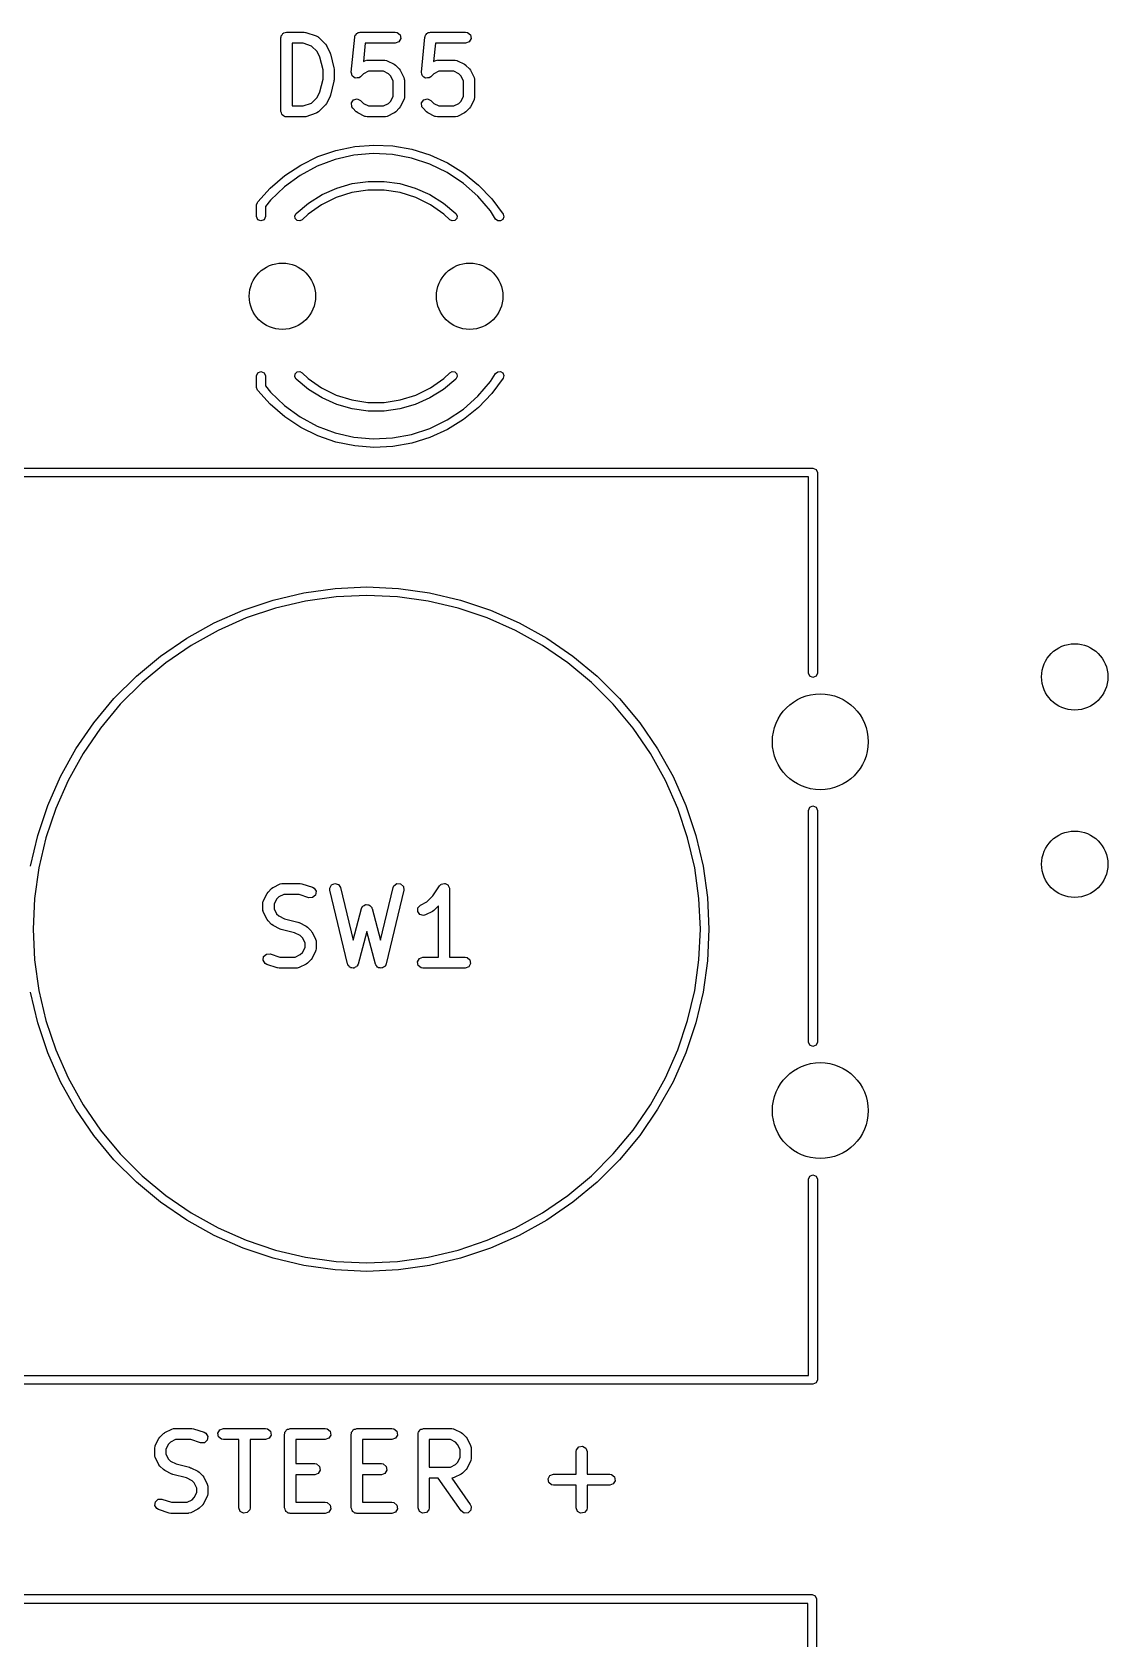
# Model space of a CAD drawing. Extents: x 36 to 247, y -101 to -40.
# Drawn here: x 43.65 to 58.24, y -72.15 to -50.37 of the extents above; entities that cross this region are included whole.
import ezdxf

# ---------------------------------------------------------------- set-up
doc = ezdxf.new("R2010")
doc.units = 0
doc.layers.add('BLACK', color=7, linetype='CONTINUOUS')

msp = doc.modelspace()

# ---------------------------------------------------------------- linework, layer by layer
at = {"layer": 'BLACK', "linetype": 'CONTINUOUS'}
for p, q in [((47.025714, -50.444819), (47.027431, -50.435077)), ((47.025714, -51.444819), (47.025714, -50.444819)), ((47.026853, -50.431795), (47.028519, -50.428909)), ((47.027431, -50.435077), (47.026853, -50.431795)), ((47.028519, -50.428909), (47.030237, -50.419167)), ((47.030237, -50.419167), (47.042762, -50.404239)), ((47.042762, -50.404239), (47.052505, -50.387366)), ((47.052505, -50.387366), (47.058863, -50.385051)), ((47.058863, -50.385051), (47.063214, -50.379867)), ((47.063214, -50.379867), (47.082405, -50.376482)), ((47.082405, -50.376482), (47.100714, -50.369819)), ((47.100714, -50.369819), (47.338809, -50.369819)), ((47.326639, -50.519819), (47.175714, -50.519819)), ((47.175714, -50.519819), (47.175714, -51.369819)), ((47.441152, -50.55799), (47.326639, -50.519819)), ((47.338809, -50.369819), (47.360891, -50.373712)), ((47.360891, -50.373712), (47.362526, -50.373668)), ((47.362526, -50.373668), (47.505383, -50.421287)), ((47.505383, -50.421287), (47.528288, -50.433689)), ((47.528288, -50.433689), (47.530635, -50.43751)), ((47.530635, -50.43751), (47.534699, -50.439405)), ((47.534699, -50.439405), (47.629937, -50.534643)), ((47.978467, -50.913546), (48.026086, -50.437356)), ((48.026086, -50.437356), (48.02716, -50.433537)), ((48.026853, -50.431795), (48.028407, -50.429102)), ((48.02716, -50.433537), (48.026853, -50.431795)), ((48.028407, -50.429102), (48.033139, -50.412282)), ((48.033139, -50.412282), (48.044541, -50.401159)), ((48.044541, -50.401159), (48.052505, -50.387366)), ((48.052505, -50.387366), (48.062356, -50.38378)), ((48.062356, -50.38378), (48.069863, -50.376458)), ((48.069863, -50.376458), (48.085746, -50.375266)), ((48.085746, -50.375266), (48.100714, -50.369819)), ((48.100714, -50.369819), (48.576904, -50.369819)), ((48.168588, -50.519819), (48.143769, -50.768009)), ((48.576904, -50.519819), (48.168588, -50.519819)), ((48.576904, -50.369819), (48.602556, -50.374342)), ((48.625113, -50.502272), (48.576904, -50.519819)), ((48.602556, -50.374342), (48.641856, -50.407319)), ((48.650765, -50.457843), (48.625113, -50.502272)), ((48.641856, -50.407319), (48.650765, -50.457843)), ((48.930848, -50.913546), (48.978467, -50.437356)), ((48.978467, -50.437356), (48.979541, -50.433537)), ((48.979234, -50.431795), (48.980788, -50.429102)), ((48.979541, -50.433537), (48.979234, -50.431795)), ((48.980788, -50.429102), (48.98552, -50.412282)), ((48.98552, -50.412282), (48.996922, -50.401159)), ((48.996922, -50.401159), (49.004886, -50.387366)), ((49.004886, -50.387366), (49.014737, -50.38378)), ((49.014737, -50.38378), (49.022244, -50.376458)), ((49.022244, -50.376458), (49.038127, -50.375266)), ((49.038127, -50.375266), (49.053095, -50.369819)), ((49.053095, -50.369819), (49.529285, -50.369819)), ((49.120969, -50.519819), (49.09615, -50.768009)), ((49.529285, -50.519819), (49.120969, -50.519819)), ((49.529285, -50.369819), (49.554937, -50.374342)), ((49.577494, -50.502272), (49.529285, -50.519819)), ((49.554937, -50.374342), (49.594237, -50.407319)), ((49.603146, -50.457843), (49.577494, -50.502272)), ((49.594237, -50.407319), (49.603146, -50.457843)), ((47.515265, -50.632103), (47.441152, -50.55799)), ((47.553758, -50.70909), (47.515265, -50.632103)), ((47.597142, -50.882624), (47.553758, -50.70909)), ((47.629937, -50.534643), (47.642799, -50.553011)), ((47.642799, -50.553011), (47.643986, -50.554135)), ((47.643986, -50.554135), (47.691605, -50.649373)), ((47.691605, -50.649373), (47.695295, -50.661779)), ((47.695295, -50.661779), (47.697284, -50.664724)), ((47.697284, -50.664724), (47.744903, -50.8552)), ((48.191738, -50.752304), (48.195952, -50.750771)), ((48.195952, -50.750771), (48.434047, -50.750771)), ((48.434047, -50.750771), (48.459699, -50.755294)), ((49.144119, -50.752304), (49.148333, -50.750771)), ((49.148333, -50.750771), (49.386428, -50.750771)), ((49.386428, -50.750771), (49.41208, -50.755294)), ((47.597142, -51.007013), (47.597142, -50.882624)), ((47.744903, -50.8552), (47.745956, -50.870132)), ((47.745956, -50.870132), (47.747142, -50.87339)), ((47.747142, -50.87339), (47.747142, -51.016247)), ((47.978381, -50.914473), (47.978589, -50.914026)), ((47.984907, -50.938832), (47.978381, -50.914473)), ((47.978589, -50.914026), (47.978467, -50.913546)), ((47.99113, -50.963262), (47.984907, -50.938832)), ((47.99153, -50.963549), (47.99113, -50.963262)), ((47.991658, -50.964027), (47.99153, -50.963549)), ((48.012292, -50.978475), (47.991658, -50.964027)), ((48.145141, -50.935029), (48.106128, -50.974042)), ((48.143769, -50.768009), (48.162411, -50.758689)), ((48.213657, -50.900771), (48.145141, -50.935029)), ((48.162411, -50.758689), (48.187377, -50.751263)), ((48.187377, -50.751263), (48.191738, -50.752304)), ((48.416342, -50.900771), (48.213657, -50.900771)), ((48.484858, -50.935029), (48.416342, -50.900771)), ((48.459699, -50.755294), (48.463134, -50.758176)), ((48.463134, -50.758176), (48.467588, -50.758689)), ((48.467588, -50.758689), (48.562826, -50.806308)), ((48.515265, -50.965436), (48.484858, -50.935029)), ((48.549523, -51.033952), (48.515265, -50.965436)), ((48.562826, -50.806308), (48.580836, -50.819666)), ((48.580836, -50.819666), (48.582318, -50.820357)), ((48.582318, -50.820357), (48.629937, -50.867976)), ((48.629937, -50.867976), (48.642796, -50.886342)), ((48.642796, -50.886342), (48.643986, -50.887468)), ((48.643986, -50.887468), (48.691605, -50.982706)), ((48.930762, -50.914473), (48.93097, -50.914026)), ((48.937288, -50.938832), (48.930762, -50.914473)), ((48.93097, -50.914026), (48.930848, -50.913546)), ((48.943511, -50.963262), (48.937288, -50.938832)), ((48.943911, -50.963549), (48.943511, -50.963262)), ((48.944039, -50.964027), (48.943911, -50.963549)), ((48.964673, -50.978475), (48.944039, -50.964027)), ((49.097522, -50.935029), (49.058509, -50.974042)), ((49.09615, -50.768009), (49.114792, -50.758689)), ((49.166038, -50.900771), (49.097522, -50.935029)), ((49.114792, -50.758689), (49.139758, -50.751263)), ((49.139758, -50.751263), (49.144119, -50.752304)), ((49.368723, -50.900771), (49.166038, -50.900771)), ((49.437239, -50.935029), (49.368723, -50.900771)), ((49.41208, -50.755294), (49.415515, -50.758176)), ((49.415515, -50.758176), (49.419969, -50.758689)), ((49.419969, -50.758689), (49.515207, -50.806308)), ((49.467646, -50.965436), (49.437239, -50.935029)), ((49.501904, -51.033952), (49.467646, -50.965436)), ((49.515207, -50.806308), (49.533217, -50.819666)), ((49.533217, -50.819666), (49.534699, -50.820357)), ((49.534699, -50.820357), (49.582318, -50.867976)), ((49.582318, -50.867976), (49.595177, -50.886342)), ((49.595177, -50.886342), (49.596367, -50.887468)), ((49.596367, -50.887468), (49.643986, -50.982706)), ((47.515264, -51.257534), (47.553758, -51.180547)), ((47.553758, -51.180547), (47.597142, -51.007013)), ((47.744903, -51.034437), (47.697284, -51.224913)), ((47.747142, -51.016247), (47.744542, -51.030988)), ((47.744542, -51.030988), (47.744903, -51.034437)), ((48.032786, -50.993208), (48.012292, -50.978475)), ((48.033279, -50.99317), (48.032786, -50.993208)), ((48.033684, -50.993454), (48.033279, -50.99317)), ((48.058787, -50.991257), (48.033684, -50.993454)), ((48.083946, -50.98937), (48.058787, -50.991257)), ((48.084299, -50.989024), (48.083946, -50.98937)), ((48.084791, -50.988982), (48.084299, -50.989024)), ((48.106128, -50.974042), (48.084791, -50.988982)), ((48.549523, -51.236637), (48.549523, -51.033952)), ((48.691605, -50.982706), (48.699031, -51.007672)), ((48.699031, -51.007672), (48.697989, -51.012033)), ((48.697989, -51.012033), (48.699523, -51.016247)), ((48.699523, -51.016247), (48.699523, -51.254342)), ((48.985167, -50.993208), (48.964673, -50.978475)), ((48.98566, -50.99317), (48.985167, -50.993208)), ((48.986065, -50.993454), (48.98566, -50.99317)), ((49.011168, -50.991257), (48.986065, -50.993454)), ((49.036327, -50.98937), (49.011168, -50.991257)), ((49.03668, -50.989024), (49.036327, -50.98937)), ((49.037172, -50.988982), (49.03668, -50.989024)), ((49.058509, -50.974042), (49.037172, -50.988982)), ((49.501904, -51.236637), (49.501904, -51.033952)), ((49.643986, -50.982706), (49.651412, -51.007672)), ((49.651412, -51.007672), (49.65037, -51.012033)), ((49.65037, -51.012033), (49.651904, -51.016247)), ((49.651904, -51.016247), (49.651904, -51.254342)), ((47.175714, -51.369819), (47.326639, -51.369819)), ((47.326639, -51.369819), (47.441152, -51.331647)), ((47.441152, -51.331647), (47.515264, -51.257534)), ((47.629938, -51.354993), (47.534699, -51.450233)), ((47.630629, -51.35351), (47.629938, -51.354993)), ((47.643986, -51.335502), (47.630629, -51.35351)), ((47.691605, -51.240264), (47.643986, -51.335502)), ((47.692011, -51.236735), (47.691605, -51.240264)), ((47.697284, -51.224913), (47.692011, -51.236735)), ((47.980651, -51.330168), (48.010077, -51.288143)), ((47.985121, -51.381275), (47.980651, -51.330168)), ((48.000061, -51.402612), (47.985121, -51.381275)), ((48.04768, -51.450232), (48.000061, -51.402612)), ((48.010077, -51.288143), (48.059632, -51.274866)), ((48.059632, -51.274866), (48.106129, -51.296548)), ((48.106129, -51.296548), (48.145141, -51.335561)), ((48.145141, -51.335561), (48.213657, -51.369819)), ((48.213657, -51.369819), (48.416342, -51.369819)), ((48.416342, -51.369819), (48.484857, -51.335561)), ((48.484857, -51.335561), (48.515264, -51.305153)), ((48.515264, -51.305153), (48.549523, -51.236637)), ((48.629937, -51.402613), (48.582319, -51.450232)), ((48.630627, -51.401131), (48.629937, -51.402613)), ((48.643986, -51.383121), (48.630627, -51.401131)), ((48.691605, -51.287883), (48.643986, -51.383121)), ((48.692117, -51.283429), (48.691605, -51.287883)), ((48.695, -51.279994), (48.692117, -51.283429)), ((48.699523, -51.254342), (48.695, -51.279994)), ((48.933032, -51.330168), (48.962458, -51.288143)), ((48.937502, -51.381275), (48.933032, -51.330168)), ((48.952442, -51.402612), (48.937502, -51.381275)), ((49.000061, -51.450232), (48.952442, -51.402612)), ((48.962458, -51.288143), (49.012013, -51.274866)), ((49.012013, -51.274866), (49.05851, -51.296548)), ((49.05851, -51.296548), (49.097522, -51.335561)), ((49.097522, -51.335561), (49.166038, -51.369819)), ((49.166038, -51.369819), (49.368723, -51.369819)), ((49.368723, -51.369819), (49.437238, -51.335561)), ((49.437238, -51.335561), (49.467645, -51.305153)), ((49.467645, -51.305153), (49.501904, -51.236637)), ((49.582318, -51.402613), (49.5347, -51.450232)), ((49.583008, -51.401131), (49.582318, -51.402613)), ((49.596367, -51.383121), (49.583008, -51.401131)), ((49.643986, -51.287883), (49.596367, -51.383121)), ((49.644498, -51.283429), (49.643986, -51.287883)), ((49.647381, -51.279994), (49.644498, -51.283429)), ((49.651904, -51.254342), (49.647381, -51.279994)), ((47.032377, -51.463127), (47.025714, -51.444819)), ((47.035762, -51.482319), (47.032377, -51.463127)), ((47.040946, -51.486669), (47.035762, -51.482319)), ((47.043261, -51.493028), (47.040946, -51.486669)), ((47.060134, -51.50277), (47.043261, -51.493028)), ((47.075062, -51.515296), (47.060134, -51.50277)), ((47.084804, -51.517013), (47.075062, -51.515296)), ((47.08769, -51.51868), (47.084804, -51.517013)), ((47.090972, -51.518101), (47.08769, -51.51868)), ((47.100714, -51.519819), (47.090972, -51.518101)), ((47.338809, -51.519819), (47.100714, -51.519819)), ((47.340347, -51.519258), (47.338809, -51.519819)), ((47.362526, -51.51597), (47.340347, -51.519258)), ((47.505383, -51.468351), (47.362526, -51.51597)), ((47.508895, -51.465563), (47.505383, -51.468351)), ((47.513362, -51.465173), (47.508895, -51.465563)), ((47.534699, -51.450233), (47.513362, -51.465173)), ((48.049161, -51.450922), (48.04768, -51.450232)), ((48.067173, -51.464282), (48.049161, -51.450922)), ((48.162411, -51.511901), (48.067173, -51.464282)), ((48.166864, -51.512413), (48.162411, -51.511901)), ((48.1703, -51.515296), (48.166864, -51.512413)), ((48.195952, -51.519819), (48.1703, -51.515296)), ((48.434047, -51.519819), (48.195952, -51.519819)), ((48.43826, -51.518285), (48.434047, -51.519819)), ((48.442621, -51.519327), (48.43826, -51.518285)), ((48.467588, -51.511901), (48.442621, -51.519327)), ((48.562826, -51.464282), (48.467588, -51.511901)), ((48.56395, -51.463094), (48.562826, -51.464282)), ((48.582319, -51.450232), (48.56395, -51.463094)), ((49.001542, -51.450922), (49.000061, -51.450232)), ((49.019554, -51.464282), (49.001542, -51.450922)), ((49.114792, -51.511901), (49.019554, -51.464282)), ((49.119245, -51.512413), (49.114792, -51.511901)), ((49.122681, -51.515296), (49.119245, -51.512413)), ((49.148333, -51.519819), (49.122681, -51.515296)), ((49.386428, -51.519819), (49.148333, -51.519819)), ((49.390641, -51.518285), (49.386428, -51.519819)), ((49.395002, -51.519327), (49.390641, -51.518285)), ((49.419969, -51.511901), (49.395002, -51.519327)), ((49.515207, -51.464282), (49.419969, -51.511901)), ((49.516331, -51.463094), (49.515207, -51.464282)), ((49.5347, -51.450232), (49.516331, -51.463094)), ((47.294315, -52.172165), (47.526946, -52.057524)), ((47.526946, -52.057524), (47.77219, -51.973171)), ((48.016445, -52.038668), (47.760734, -52.096594)), ((47.77219, -51.973171), (48.026122, -51.920457)), ((48.27764, -52.015852), (48.016445, -52.038668)), ((48.026122, -51.920457), (48.284677, -51.900225)), ((48.539522, -52.028564), (48.27764, -52.015852)), ((48.284677, -51.900225), (48.543718, -51.9128)), ((48.797279, -52.076572), (48.539522, -52.028564)), ((48.543718, -51.9128), (48.799098, -51.95798)), ((48.799098, -51.95798), (49.04673, -52.035041)), ((49.04673, -52.035041), (49.28265, -52.142751)), ((47.078019, -52.31526), (47.294315, -52.172165)), ((47.515204, -52.188565), (47.284366, -52.312893)), ((47.760734, -52.096594), (47.515204, -52.188565)), ((49.046178, -52.158993), (48.797279, -52.076572)), ((49.281645, -52.274314), (49.046178, -52.158993)), ((49.499355, -52.420416), (49.281645, -52.274314)), ((49.28265, -52.142751), (49.503084, -52.279386)), ((46.713353, -52.671251), (46.881521, -52.484519)), ((46.881521, -52.484519), (47.078019, -52.31526)), ((47.07246, -52.467293), (46.883378, -52.648929)), ((47.284366, -52.312893), (47.07246, -52.467293)), ((47.583498, -52.572139), (47.782145, -52.483827)), ((47.782145, -52.483827), (47.991141, -52.423988)), ((47.991141, -52.423988), (48.206425, -52.393784)), ((48.206425, -52.393784), (48.423818, -52.393801)), ((48.423818, -52.393801), (48.639098, -52.424039)), ((48.639098, -52.424039), (48.848084, -52.483911)), ((48.848084, -52.483911), (49.046718, -52.572253)), ((49.69531, -52.594615), (49.499355, -52.420416)), ((49.503084, -52.279386), (49.704503, -52.442758)), ((49.704503, -52.442758), (49.883683, -52.630254)), ((46.695052, -52.711993), (46.707965, -52.677232)), ((46.707965, -52.677232), (46.707966, -52.677233)), ((46.707966, -52.677233), (46.712158, -52.672578)), ((46.712158, -52.672578), (46.712574, -52.671574)), ((46.712574, -52.671574), (46.713353, -52.671251)), ((46.883378, -52.648929), (46.815, -52.73535)), ((47.232401, -52.826801), (47.399056, -52.687208)), ((47.576344, -52.708949), (47.39537, -52.836402)), ((47.399056, -52.687208), (47.583498, -52.572139)), ((47.774668, -52.610649), (47.576344, -52.708949)), ((47.985685, -52.543809), (47.774668, -52.610649)), ((48.204438, -52.510001), (47.985685, -52.543809)), ((48.425788, -52.510019), (48.204438, -52.510001)), ((48.644535, -52.543861), (48.425788, -52.510019)), ((48.855541, -52.610733), (48.644535, -52.543861)), ((49.05385, -52.709065), (48.855541, -52.610733)), ((49.046718, -52.572253), (49.231142, -52.687352)), ((49.234804, -52.836546), (49.05385, -52.709065)), ((49.231142, -52.687352), (49.397775, -52.82697)), ((49.86591, -52.793711), (49.69531, -52.594615)), ((49.883683, -52.630254), (50.037756, -52.838872)), ((46.695, -52.714), (46.695366, -52.713116)), ((46.695, -52.87), (46.695, -52.714)), ((46.712574, -52.912426), (46.695, -52.87)), ((46.695366, -52.713116), (46.695052, -52.711993)), ((46.755, -52.93), (46.712574, -52.912426)), ((46.797426, -52.912426), (46.755, -52.93)), ((46.815, -52.87), (46.797426, -52.912426)), ((46.815, -52.73535), (46.815, -52.87)), ((47.21496, -52.859525), (47.232401, -52.8268)), ((47.220086, -52.896251), (47.21496, -52.859525)), ((47.24582, -52.92295), (47.220086, -52.896251)), ((47.232401, -52.8268), (47.232401, -52.826801)), ((47.282333, -52.929424), (47.24582, -52.92295)), ((47.315677, -52.9132), (47.282333, -52.929424)), ((47.315678, -52.913201), (47.315677, -52.9132)), ((47.39537, -52.836402), (47.315678, -52.913201)), ((49.314484, -52.913357), (49.234804, -52.836546)), ((49.314485, -52.913356), (49.314484, -52.913357)), ((49.347827, -52.929586), (49.314485, -52.913356)), ((49.38434, -52.923117), (49.347827, -52.929586)), ((49.410079, -52.896422), (49.38434, -52.923117)), ((49.397775, -52.82697), (49.41521, -52.859697)), ((49.41521, -52.859697), (49.410079, -52.896422)), ((49.936912, -52.903913), (49.86591, -52.793711)), ((49.936913, -52.903913), (49.936912, -52.903913)), ((49.965658, -52.927339), (49.936913, -52.903913)), ((50.002683, -52.929396), (49.965658, -52.927339)), ((50.033845, -52.909297), (50.002683, -52.929396)), ((50.047243, -52.874719), (50.033845, -52.909297)), ((50.037756, -52.838872), (50.037757, -52.838871)), ((50.037757, -52.838871), (50.047243, -52.874719)), ((46.695, -55.03), (46.712574, -54.987574)), ((46.695, -55.186), (46.695, -55.03)), ((46.712574, -54.987574), (46.755, -54.97)), ((46.755, -54.97), (46.797426, -54.987574)), ((46.797426, -54.987574), (46.815, -55.03)), ((46.815, -55.03), (46.815, -55.164649)), ((47.21496, -55.040475), (47.220086, -55.003749)), ((47.232401, -55.0732), (47.21496, -55.040475)), ((47.220086, -55.003749), (47.24582, -54.97705)), ((47.399056, -55.212792), (47.232401, -55.073199)), ((47.232401, -55.073199), (47.232401, -55.0732)), ((47.24582, -54.97705), (47.282333, -54.970576)), ((47.282333, -54.970576), (47.315677, -54.9868)), ((47.315677, -54.9868), (47.315678, -54.986799)), ((47.315678, -54.986799), (47.39537, -55.063598)), ((47.39537, -55.063598), (47.576344, -55.191051)), ((49.05385, -55.190935), (49.234804, -55.063454)), ((49.397775, -55.07303), (49.231142, -55.212648)), ((49.234804, -55.063454), (49.314484, -54.986643)), ((49.314484, -54.986643), (49.314485, -54.986644)), ((49.314485, -54.986644), (49.347827, -54.970414)), ((49.347827, -54.970414), (49.38434, -54.976883)), ((49.38434, -54.976883), (49.410079, -55.003578)), ((49.41521, -55.040303), (49.397775, -55.07303)), ((49.410079, -55.003578), (49.41521, -55.040303)), ((49.69531, -55.305385), (49.86591, -55.106289)), ((49.86591, -55.106289), (49.936912, -54.996087)), ((50.037756, -55.061128), (49.883683, -55.269746)), ((49.936912, -54.996087), (49.936913, -54.996087)), ((49.936913, -54.996087), (49.965658, -54.972661)), ((49.965658, -54.972661), (50.002683, -54.970604)), ((50.002683, -54.970604), (50.033845, -54.990703)), ((50.033845, -54.990703), (50.047243, -55.025281)), ((50.037757, -55.061129), (50.037756, -55.061128)), ((50.047243, -55.025281), (50.037757, -55.061129)), ((46.695366, -55.186883), (46.695, -55.186)), ((46.695052, -55.188007), (46.695366, -55.186883)), ((46.707965, -55.222768), (46.695052, -55.188007)), ((46.707966, -55.222767), (46.707965, -55.222768)), ((46.712158, -55.227421), (46.707966, -55.222767)), ((46.712574, -55.228426), (46.712158, -55.227421)), ((46.713353, -55.228748), (46.712574, -55.228426)), ((46.881521, -55.415481), (46.713353, -55.228748)), ((46.815, -55.164649), (46.883378, -55.251071)), ((46.883378, -55.251071), (47.07246, -55.432707)), ((47.583498, -55.327861), (47.399056, -55.212792)), ((47.576344, -55.191051), (47.774668, -55.289351)), ((47.774668, -55.289351), (47.985685, -55.356191)), ((48.644535, -55.356139), (48.855541, -55.289267)), ((48.855541, -55.289267), (49.05385, -55.190935)), ((49.231142, -55.212648), (49.046718, -55.327747)), ((49.499355, -55.479584), (49.69531, -55.305385)), ((49.883683, -55.269746), (49.704503, -55.457242)), ((47.078019, -55.58474), (46.881521, -55.415481)), ((47.07246, -55.432707), (47.284366, -55.587107)), ((47.782145, -55.416173), (47.583498, -55.327861)), ((47.991141, -55.476012), (47.782145, -55.416173)), ((47.985685, -55.356191), (48.204438, -55.389999)), ((48.206425, -55.506216), (47.991141, -55.476012)), ((48.204438, -55.389999), (48.425788, -55.389981)), ((48.423818, -55.506199), (48.206425, -55.506216)), ((48.639098, -55.475961), (48.423818, -55.506199)), ((48.425788, -55.389981), (48.644535, -55.356139)), ((48.848084, -55.416089), (48.639098, -55.475961)), ((49.046718, -55.327747), (48.848084, -55.416089)), ((49.281645, -55.625686), (49.499355, -55.479584)), ((49.704503, -55.457242), (49.503084, -55.620614)), ((47.294315, -55.727835), (47.078019, -55.58474)), ((47.284366, -55.587107), (47.515204, -55.711435)), ((47.526946, -55.842476), (47.294315, -55.727835)), ((47.515204, -55.711435), (47.760734, -55.803406)), ((48.797279, -55.823428), (49.046178, -55.741007)), ((49.046178, -55.741007), (49.281645, -55.625686)), ((49.28265, -55.757249), (49.04673, -55.864959)), ((49.503084, -55.620614), (49.28265, -55.757249)), ((47.77219, -55.926829), (47.526946, -55.842476)), ((47.760734, -55.803406), (48.016445, -55.861332)), ((48.026122, -55.979543), (47.77219, -55.926829)), ((48.016445, -55.861332), (48.27764, -55.884148)), ((48.27764, -55.884148), (48.539522, -55.871436)), ((48.539522, -55.871436), (48.797279, -55.823428)), ((48.799098, -55.94202), (48.543718, -55.9872)), ((49.04673, -55.864959), (48.799098, -55.94202)), ((48.284677, -55.999775), (48.026122, -55.979543)), ((48.543718, -55.9872), (48.284677, -55.999775)), ((41.94, -56.28), (54.24, -56.28)), ((54.18, -56.4), (42, -56.4)), ((54.18, -59.06), (54.18, -56.4)), ((54.24, -56.28), (54.282426, -56.297574)), ((54.282426, -56.297574), (54.3, -56.34)), ((54.3, -56.34), (54.3, -59.06)), ((47.337577, -57.969939), (47.761962, -57.910739)), ((47.761962, -57.910739), (48.19, -57.89095)), ((48.19, -57.89095), (48.618038, -57.910739)), ((48.618038, -57.910739), (49.042423, -57.969939)), ((46.514182, -58.204215), (46.920464, -58.068043)), ((46.920464, -58.068043), (47.337577, -57.969939)), ((47.35874, -58.083151), (46.951982, -58.178819)), ((47.772589, -58.025421), (47.35874, -58.083151)), ((48.19, -58.006123), (47.772589, -58.025421)), ((48.607411, -58.025421), (48.19, -58.006123)), ((49.02126, -58.083151), (48.607411, -58.025421)), ((49.428018, -58.178819), (49.02126, -58.083151)), ((49.042423, -57.969939), (49.459536, -58.068043)), ((49.459536, -58.068043), (49.865818, -58.204215)), ((46.122197, -58.377293), (46.514182, -58.204215)), ((46.555787, -58.31161), (46.173535, -58.480391)), ((46.951982, -58.178819), (46.555787, -58.31161)), ((49.824213, -58.31161), (49.428018, -58.178819)), ((50.206465, -58.480391), (49.824213, -58.31161)), ((49.865818, -58.204215), (50.257803, -58.377293)), ((45.394348, -58.827958), (45.747855, -58.5858)), ((45.747855, -58.5858), (46.122197, -58.377293)), ((46.173535, -58.480391), (45.808486, -58.683722)), ((50.571514, -58.683722), (50.206465, -58.480391)), ((50.257803, -58.377293), (50.632145, -58.5858)), ((50.632145, -58.5858), (50.985652, -58.827958)), ((45.808486, -58.683722), (45.463755, -58.919868)), ((50.916245, -58.919868), (50.571514, -58.683722)), ((45.064692, -59.101701), (45.394348, -58.827958)), ((45.463755, -58.919868), (45.142284, -59.186815)), ((51.237716, -59.186815), (50.916245, -58.919868)), ((50.985652, -58.827958), (51.315308, -59.101701)), ((44.761701, -59.404692), (45.064692, -59.101701)), ((45.142284, -59.186815), (44.846815, -59.482284)), ((51.533185, -59.482284), (51.237716, -59.186815)), ((51.315308, -59.101701), (51.618299, -59.404692)), ((54.197574, -59.102426), (54.18, -59.06)), ((54.24, -59.12), (54.197574, -59.102426)), ((54.282426, -59.102426), (54.24, -59.12)), ((54.3, -59.06), (54.282426, -59.102426)), ((44.487958, -59.734348), (44.761701, -59.404692)), ((51.618299, -59.404692), (51.892042, -59.734348)), ((44.846815, -59.482284), (44.579868, -59.803755)), ((51.800132, -59.803755), (51.533185, -59.482284)), ((44.2458, -60.087855), (44.487958, -59.734348)), ((44.579868, -59.803755), (44.343722, -60.148486)), ((52.036278, -60.148486), (51.800132, -59.803755)), ((51.892042, -59.734348), (52.1342, -60.087855)), ((44.037293, -60.462197), (44.2458, -60.087855)), ((52.1342, -60.087855), (52.342707, -60.462197)), ((44.343722, -60.148486), (44.140391, -60.513535)), ((52.239609, -60.513535), (52.036278, -60.148486)), ((43.864215, -60.854182), (44.037293, -60.462197)), ((44.140391, -60.513535), (43.97161, -60.895787)), ((52.40839, -60.895787), (52.239609, -60.513535)), ((52.342707, -60.462197), (52.515785, -60.854182)), ((43.728043, -61.260464), (43.864215, -60.854182)), ((43.97161, -60.895787), (43.838819, -61.291982)), ((52.541181, -61.291982), (52.40839, -60.895787)), ((52.515785, -60.854182), (52.651957, -61.260464)), ((54.18, -60.92), (54.197574, -60.877574)), ((54.18, -64.06), (54.18, -60.92)), ((54.197574, -60.877574), (54.24, -60.86)), ((54.24, -60.86), (54.282426, -60.877574)), ((54.282426, -60.877574), (54.3, -60.92)), ((54.3, -60.92), (54.3, -64.06)), ((43.629939, -61.677577), (43.728043, -61.260464)), ((43.838819, -61.291982), (43.743151, -61.69874)), ((52.636849, -61.69874), (52.541181, -61.291982)), ((52.651957, -61.260464), (52.750061, -61.677577)), ((43.743151, -61.69874), (43.685421, -62.112589)), ((52.694579, -62.112589), (52.636849, -61.69874)), ((52.750061, -61.677577), (52.809261, -62.101962)), ((46.789585, -62.141754), (46.837204, -62.046516)), ((46.837204, -62.046516), (46.850562, -62.028505)), ((46.850562, -62.028505), (46.851253, -62.027024)), ((46.851253, -62.027024), (46.898872, -61.979405)), ((46.898872, -61.979405), (46.917238, -61.966545)), ((46.917238, -61.966545), (46.918364, -61.965356)), ((46.918364, -61.965356), (47.013602, -61.917737)), ((47.064848, -62.059819), (46.996332, -62.094077)), ((47.013602, -61.917737), (47.038568, -61.910311)), ((47.038568, -61.910311), (47.042929, -61.911352)), ((47.042929, -61.911352), (47.047143, -61.909819)), ((47.047143, -61.909819), (47.285238, -61.909819)), ((47.273068, -62.059819), (47.064848, -62.059819)), ((47.404377, -62.103589), (47.273068, -62.059819)), ((47.285238, -61.909819), (47.30732, -61.913712)), ((47.30732, -61.913712), (47.308955, -61.913668)), ((47.308955, -61.913668), (47.451812, -61.961287)), ((47.451812, -61.961287), (47.474717, -61.973689)), ((47.494047, -62.06815), (47.455661, -62.102188)), ((47.474717, -61.973689), (47.501572, -62.017402)), ((47.501572, -62.017402), (47.494047, -62.06815)), ((47.686927, -61.976188), (47.709905, -61.930319)), ((47.688469, -62.002191), (47.686927, -61.976188)), ((47.926564, -63.002191), (47.688469, -62.002191)), ((47.709905, -61.930319), (47.756991, -61.90995)), ((47.756991, -61.90995), (47.806153, -61.924614)), ((47.806153, -61.924614), (47.834389, -61.967447)), ((47.834389, -61.967447), (48.00364, -62.678303)), ((48.376359, -62.678303), (48.545612, -61.967448)), ((48.691532, -62.002191), (48.453436, -63.002191)), ((48.545612, -61.967448), (48.555953, -61.943541)), ((48.555953, -61.943541), (48.597136, -61.912948)), ((48.597136, -61.912948), (48.64835, -61.915983)), ((48.64835, -61.915983), (48.685629, -61.951228)), ((48.685629, -61.951228), (48.691532, -62.002191)), ((49.084095, -62.079896), (49.175215, -61.943216)), ((49.175215, -61.943216), (49.193208, -61.924381)), ((49.193208, -61.924381), (49.197347, -61.923169)), ((49.197347, -61.923169), (49.200119, -61.919867)), ((49.200119, -61.919867), (49.221551, -61.916087)), ((49.221551, -61.916087), (49.242446, -61.909974)), ((49.242446, -61.909974), (49.246395, -61.911706)), ((49.246395, -61.911706), (49.250643, -61.910958)), ((49.250643, -61.910958), (49.269491, -61.92184)), ((49.269491, -61.92184), (49.289426, -61.930587)), ((49.289426, -61.930587), (49.291337, -61.934454)), ((49.291337, -61.934454), (49.295072, -61.93661)), ((49.295072, -61.93661), (49.302516, -61.957063)), ((49.302516, -61.957063), (49.312164, -61.976576)), ((49.312164, -61.976576), (49.311143, -61.980765)), ((49.311143, -61.980765), (49.312619, -61.984819)), ((49.312619, -61.984819), (49.312619, -62.909819)), ((43.685421, -62.112589), (43.666123, -62.53)), ((46.781667, -62.175295), (46.78619, -62.149643)), ((46.781667, -62.270533), (46.781667, -62.175295)), ((46.7832, -62.274746), (46.781667, -62.270533)), ((46.782159, -62.279107), (46.7832, -62.274746)), ((46.789585, -62.304074), (46.782159, -62.279107)), ((46.78619, -62.149643), (46.789072, -62.146207)), ((46.789072, -62.146207), (46.789585, -62.141754)), ((46.965925, -62.124484), (46.931667, -62.193)), ((46.931667, -62.193), (46.931667, -62.252828)), ((46.931667, -62.252828), (46.965925, -62.321344)), ((46.996332, -62.094077), (46.965925, -62.124484)), ((47.455661, -62.102188), (47.404377, -62.103589)), ((48.00364, -62.678303), (48.117532, -62.251208)), ((48.117532, -62.251208), (48.128512, -62.227588)), ((48.128512, -62.227588), (48.134125, -62.223647)), ((48.134125, -62.223647), (48.137031, -62.217436)), ((48.137031, -62.217436), (48.154622, -62.209258)), ((48.154622, -62.209258), (48.170502, -62.198111)), ((48.170502, -62.198111), (48.177334, -62.1987)), ((48.177334, -62.1987), (48.183553, -62.19581)), ((48.183553, -62.19581), (48.202282, -62.200852)), ((48.202282, -62.200852), (48.221616, -62.202521)), ((48.221616, -62.202521), (48.226472, -62.207365)), ((48.226472, -62.207365), (48.233091, -62.209148)), ((48.233091, -62.209148), (48.244197, -62.225049)), ((48.244197, -62.225049), (48.257935, -62.238755)), ((48.257935, -62.238755), (48.25854, -62.245585)), ((48.25854, -62.245585), (48.262468, -62.251208)), ((48.262468, -62.251208), (48.376359, -62.678303)), ((48.880017, -62.291916), (48.883092, -62.240705)), ((48.910581, -62.333121), (48.880017, -62.291916)), ((48.883092, -62.240705), (48.918364, -62.203451)), ((48.918364, -62.203451), (49.002716, -62.161275)), ((49.080684, -62.289996), (48.985446, -62.337615)), ((49.002716, -62.161275), (49.084095, -62.079896)), ((49.081809, -62.288806), (49.080684, -62.289996)), ((49.100176, -62.275947), (49.081809, -62.288806)), ((49.162619, -62.213504), (49.100176, -62.275947)), ((49.162619, -62.909819), (49.162619, -62.213504)), ((52.713877, -62.53), (52.694579, -62.112589)), ((52.809261, -62.101962), (52.82905, -62.53)), ((46.837204, -62.399312), (46.789585, -62.304074)), ((46.838393, -62.400437), (46.837204, -62.399312)), ((46.851253, -62.418804), (46.838393, -62.400437)), ((46.898872, -62.466423), (46.851253, -62.418804)), ((46.900353, -62.467114), (46.898872, -62.466423)), ((46.918364, -62.480472), (46.900353, -62.467114)), ((47.013602, -62.528091), (46.918364, -62.480472)), ((46.965925, -62.321344), (46.996332, -62.351751)), ((46.996332, -62.351751), (47.073319, -62.390244)), ((47.073319, -62.390244), (47.255809, -62.435867)), ((47.255809, -62.435867), (47.267631, -62.441139)), ((47.267631, -62.441139), (47.27116, -62.441546)), ((47.27116, -62.441546), (47.366398, -62.489165)), ((47.366398, -62.489165), (47.384408, -62.502523)), ((47.384408, -62.502523), (47.38589, -62.503214)), ((47.38589, -62.503214), (47.433509, -62.550833)), ((48.960479, -62.345041), (48.910581, -62.333121)), ((48.985446, -62.337615), (48.960479, -62.345041)), ((43.666123, -62.53), (43.685421, -62.947411)), ((47.01713, -62.528497), (47.013602, -62.528091)), ((47.028953, -62.53377), (47.01713, -62.528497)), ((47.211443, -62.579392), (47.028953, -62.53377)), ((47.28843, -62.617886), (47.211443, -62.579392)), ((47.318837, -62.648293), (47.28843, -62.617886)), ((47.353095, -62.716809), (47.318837, -62.648293)), ((47.353095, -62.776637), (47.353095, -62.716809)), ((47.433509, -62.550833), (47.446368, -62.569199)), ((47.446368, -62.569199), (47.447558, -62.570325)), ((47.447558, -62.570325), (47.495177, -62.665563)), ((47.495177, -62.665563), (47.502603, -62.690529)), ((47.502603, -62.690529), (47.501561, -62.69489)), ((47.501561, -62.69489), (47.503095, -62.699104)), ((47.503095, -62.699104), (47.503095, -62.794342)), ((48.189999, -62.561613), (48.071992, -63.004144)), ((48.308008, -63.004144), (48.189999, -62.561613)), ((52.694579, -62.947411), (52.713877, -62.53)), ((52.82905, -62.53), (52.809261, -62.958038)), ((43.685421, -62.947411), (43.743151, -63.36126)), ((46.78319, -62.952236), (46.790715, -62.901487)), ((46.790715, -62.901487), (46.8291, -62.86745)), ((46.8291, -62.86745), (46.880384, -62.866049)), ((46.880384, -62.866049), (47.011694, -62.909819)), ((47.011694, -62.909819), (47.219914, -62.909819)), ((47.219914, -62.909819), (47.288429, -62.875561)), ((47.288429, -62.875561), (47.318836, -62.845153)), ((47.318836, -62.845153), (47.353095, -62.776637)), ((47.433509, -62.942613), (47.385891, -62.990232)), ((47.434199, -62.941131), (47.433509, -62.942613)), ((47.447558, -62.923121), (47.434199, -62.941131)), ((47.495177, -62.827883), (47.447558, -62.923121)), ((47.495689, -62.823429), (47.495177, -62.827883)), ((47.498572, -62.819994), (47.495689, -62.823429)), ((47.503095, -62.794342), (47.498572, -62.819994)), ((48.878044, -62.971795), (48.903696, -62.927366)), ((48.903696, -62.927366), (48.951905, -62.909819)), ((48.951905, -62.909819), (49.162619, -62.909819)), ((49.312619, -62.909819), (49.523333, -62.909819)), ((49.523333, -62.909819), (49.548985, -62.914342)), ((49.548985, -62.914342), (49.588285, -62.947319)), ((49.588285, -62.947319), (49.597194, -62.997843)), ((52.636849, -63.36126), (52.694579, -62.947411)), ((46.810045, -62.995948), (46.78319, -62.952236)), ((46.83295, -63.008351), (46.810045, -62.995948)), ((46.975806, -63.05597), (46.83295, -63.008351)), ((46.977441, -63.055925), (46.975806, -63.05597)), ((46.999524, -63.059819), (46.977441, -63.055925)), ((47.237619, -63.059819), (46.999524, -63.059819)), ((47.241832, -63.058285), (47.237619, -63.059819)), ((47.246193, -63.059327), (47.241832, -63.058285)), ((47.27116, -63.051901), (47.246193, -63.059327)), ((47.366398, -63.004282), (47.27116, -63.051901)), ((47.367522, -63.003094), (47.366398, -63.004282)), ((47.385891, -62.990232), (47.367522, -63.003094)), ((47.930893, -63.008759), (47.926564, -63.002191)), ((47.931589, -63.016597), (47.930893, -63.008759)), ((47.944649, -63.029626), (47.931589, -63.016597)), ((47.9548, -63.045024), (47.944649, -63.029626)), ((47.962338, -63.047272), (47.9548, -63.045024)), ((47.967909, -63.05283), (47.962338, -63.047272)), ((47.986285, -63.054415), (47.967909, -63.05283)), ((48.003962, -63.059688), (47.986285, -63.054415)), ((48.011184, -63.056563), (48.003962, -63.059688)), ((48.019022, -63.05724), (48.011184, -63.056563)), ((48.034118, -63.046642), (48.019022, -63.05724)), ((48.051048, -63.039319), (48.034118, -63.046642)), ((48.054571, -63.032284), (48.051048, -63.039319)), ((48.061012, -63.027764), (48.054571, -63.032284)), ((48.071992, -63.004144), (48.061012, -63.027764)), ((48.312513, -63.010595), (48.308008, -63.004144)), ((48.313419, -63.01841), (48.312513, -63.010595)), ((48.326824, -63.031083), (48.313419, -63.01841)), ((48.337385, -63.046204), (48.326824, -63.031083)), ((48.344979, -63.048248), (48.337385, -63.046204)), ((48.350698, -63.053655), (48.344979, -63.048248)), ((48.369111, -63.054746), (48.350698, -63.053655)), ((48.386923, -63.059542), (48.369111, -63.054746)), ((48.394059, -63.056224), (48.386923, -63.059542)), ((48.401912, -63.05669), (48.394059, -63.056224)), ((48.416715, -63.045693), (48.401912, -63.05669)), ((48.433446, -63.037916), (48.416715, -63.045693)), ((48.43678, -63.030787), (48.433446, -63.037916)), ((48.443095, -63.026097), (48.43678, -63.030787)), ((48.453436, -63.002191), (48.443095, -63.026097)), ((48.886953, -63.022319), (48.878044, -62.971795)), ((48.926253, -63.055296), (48.886953, -63.022319)), ((48.951905, -63.059819), (48.926253, -63.055296)), ((49.523333, -63.059819), (48.951905, -63.059819)), ((49.571542, -63.042272), (49.523333, -63.059819)), ((49.597194, -62.997843), (49.571542, -63.042272)), ((52.809261, -62.958038), (52.750061, -63.382423)), ((43.728043, -63.799536), (43.629939, -63.382423)), ((43.743151, -63.36126), (43.838819, -63.768018)), ((52.541181, -63.768018), (52.636849, -63.36126)), ((52.750061, -63.382423), (52.651957, -63.799536)), ((43.864215, -64.205818), (43.728043, -63.799536)), ((43.838819, -63.768018), (43.97161, -64.164213)), ((52.40839, -64.164213), (52.541181, -63.768018)), ((52.651957, -63.799536), (52.515785, -64.205818)), ((44.037293, -64.597803), (43.864215, -64.205818)), ((43.97161, -64.164213), (44.140391, -64.546465)), ((52.239609, -64.546465), (52.40839, -64.164213)), ((52.515785, -64.205818), (52.342707, -64.597803)), ((54.197574, -64.102426), (54.18, -64.06)), ((54.24, -64.12), (54.197574, -64.102426)), ((54.282426, -64.102426), (54.24, -64.12)), ((54.3, -64.06), (54.282426, -64.102426)), ((44.2458, -64.972145), (44.037293, -64.597803)), ((44.140391, -64.546465), (44.343722, -64.911514)), ((52.036278, -64.911514), (52.239609, -64.546465)), ((52.342707, -64.597803), (52.1342, -64.972145)), ((44.487958, -65.325652), (44.2458, -64.972145)), ((44.343722, -64.911514), (44.579868, -65.256245)), ((51.800132, -65.256245), (52.036278, -64.911514)), ((52.1342, -64.972145), (51.892042, -65.325652)), ((44.761701, -65.655308), (44.487958, -65.325652)), ((44.579868, -65.256245), (44.846815, -65.577716)), ((51.533185, -65.577716), (51.800132, -65.256245)), ((51.892042, -65.325652), (51.618299, -65.655308)), ((45.064692, -65.958299), (44.761701, -65.655308)), ((44.846815, -65.577716), (45.142284, -65.873185)), ((51.237716, -65.873185), (51.533185, -65.577716)), ((51.618299, -65.655308), (51.315308, -65.958299)), ((45.394348, -66.232042), (45.064692, -65.958299)), ((45.142284, -65.873185), (45.463755, -66.140132)), ((50.916245, -66.140132), (51.237716, -65.873185)), ((51.315308, -65.958299), (50.985652, -66.232042)), ((54.18, -65.92), (54.197574, -65.877574)), ((54.18, -68.58), (54.18, -65.92)), ((54.197574, -65.877574), (54.24, -65.86)), ((54.24, -65.86), (54.282426, -65.877574)), ((54.282426, -65.877574), (54.3, -65.92)), ((54.3, -65.92), (54.3, -68.64)), ((45.463755, -66.140132), (45.808486, -66.376278)), ((50.571514, -66.376278), (50.916245, -66.140132)), ((45.747855, -66.4742), (45.394348, -66.232042)), ((45.808486, -66.376278), (46.173535, -66.579609)), ((50.206465, -66.579609), (50.571514, -66.376278)), ((50.985652, -66.232042), (50.632145, -66.4742)), ((46.122197, -66.682707), (45.747855, -66.4742)), ((46.173535, -66.579609), (46.555787, -66.74839)), ((49.824213, -66.74839), (50.206465, -66.579609)), ((50.632145, -66.4742), (50.257803, -66.682707)), ((46.514182, -66.855785), (46.122197, -66.682707)), ((46.920464, -66.991957), (46.514182, -66.855785)), ((46.555787, -66.74839), (46.951982, -66.881181)), ((49.428018, -66.881181), (49.824213, -66.74839)), ((49.865818, -66.855785), (49.459536, -66.991957)), ((50.257803, -66.682707), (49.865818, -66.855785)), ((47.337577, -67.090061), (46.920464, -66.991957)), ((46.951982, -66.881181), (47.35874, -66.976849)), ((47.35874, -66.976849), (47.772589, -67.034579)), ((47.772589, -67.034579), (48.19, -67.053877)), ((48.19, -67.053877), (48.607411, -67.034579)), ((48.607411, -67.034579), (49.02126, -66.976849)), ((49.02126, -66.976849), (49.428018, -66.881181)), ((49.459536, -66.991957), (49.042423, -67.090061)), ((47.761962, -67.149261), (47.337577, -67.090061)), ((48.19, -67.16905), (47.761962, -67.149261)), ((48.618038, -67.149261), (48.19, -67.16905)), ((49.042423, -67.090061), (48.618038, -67.149261)), ((42, -68.58), (54.18, -68.58)), ((54.24, -68.7), (41.94, -68.7)), ((54.282426, -68.682426), (54.24, -68.7)), ((54.3, -68.64), (54.282426, -68.682426)), ((45.321489, -69.531754), (45.369108, -69.436516)), ((45.369108, -69.436516), (45.382466, -69.418505)), ((45.382466, -69.418505), (45.383157, -69.417024)), ((45.383157, -69.417024), (45.430776, -69.369405)), ((45.430776, -69.369405), (45.449142, -69.356545)), ((45.449142, -69.356545), (45.450268, -69.355356)), ((45.450268, -69.355356), (45.545506, -69.307737)), ((45.596752, -69.449819), (45.528236, -69.484077)), ((45.545506, -69.307737), (45.570472, -69.300311)), ((45.570472, -69.300311), (45.574833, -69.301352)), ((45.574833, -69.301352), (45.579047, -69.299819)), ((45.579047, -69.299819), (45.817142, -69.299819)), ((45.804972, -69.449819), (45.596752, -69.449819)), ((45.936281, -69.493589), (45.804972, -69.449819)), ((45.817142, -69.299819), (45.839224, -69.303712)), ((45.839224, -69.303712), (45.840859, -69.303668)), ((45.840859, -69.303668), (45.983716, -69.351287)), ((45.983716, -69.351287), (46.006621, -69.363689)), ((46.025951, -69.45815), (45.987565, -69.492188)), ((46.006621, -69.363689), (46.033476, -69.407402)), ((46.033476, -69.407402), (46.025951, -69.45815)), ((46.171853, -69.361795), (46.197505, -69.317366)), ((46.180762, -69.412319), (46.171853, -69.361795)), ((46.220062, -69.445296), (46.180762, -69.412319)), ((46.197505, -69.317366), (46.245714, -69.299819)), ((46.245714, -69.449819), (46.220062, -69.445296)), ((46.245714, -69.299819), (46.817142, -69.299819)), ((46.456428, -69.449819), (46.245714, -69.449819)), ((46.456428, -70.374819), (46.456428, -69.449819)), ((46.817142, -69.449819), (46.606428, -69.449819)), ((46.606428, -69.449819), (46.606428, -70.374819)), ((46.817142, -69.299819), (46.842794, -69.304342)), ((46.865351, -69.432272), (46.817142, -69.449819)), ((46.842794, -69.304342), (46.882094, -69.337319)), ((46.891003, -69.387843), (46.865351, -69.432272)), ((46.882094, -69.337319), (46.891003, -69.387843)), ((47.075476, -69.374819), (47.077193, -69.365077)), ((47.075476, -70.374819), (47.075476, -69.374819)), ((47.076615, -69.361795), (47.078281, -69.358909)), ((47.077193, -69.365077), (47.076615, -69.361795)), ((47.078281, -69.358909), (47.079999, -69.349167)), ((47.079999, -69.349167), (47.092524, -69.334239)), ((47.092524, -69.334239), (47.102267, -69.317366)), ((47.102267, -69.317366), (47.108625, -69.315051)), ((47.108625, -69.315051), (47.112976, -69.309867)), ((47.112976, -69.309867), (47.132167, -69.306482)), ((47.132167, -69.306482), (47.150476, -69.299819)), ((47.150476, -69.299819), (47.626666, -69.299819)), ((47.626666, -69.449819), (47.225476, -69.449819)), ((47.225476, -69.449819), (47.225476, -69.776009)), ((47.626666, -69.299819), (47.652318, -69.304342)), ((47.674875, -69.432272), (47.626666, -69.449819)), ((47.652318, -69.304342), (47.691618, -69.337319)), ((47.700527, -69.387843), (47.674875, -69.432272)), ((47.691618, -69.337319), (47.700527, -69.387843)), ((47.980238, -69.374819), (47.981955, -69.365077)), ((47.980238, -70.374819), (47.980238, -69.374819)), ((47.981377, -69.361795), (47.983043, -69.358909)), ((47.981955, -69.365077), (47.981377, -69.361795)), ((47.983043, -69.358909), (47.984761, -69.349167)), ((47.984761, -69.349167), (47.997286, -69.334239)), ((47.997286, -69.334239), (48.007029, -69.317366)), ((48.007029, -69.317366), (48.013387, -69.315051)), ((48.013387, -69.315051), (48.017738, -69.309867)), ((48.017738, -69.309867), (48.036929, -69.306482)), ((48.036929, -69.306482), (48.055238, -69.299819)), ((48.055238, -69.299819), (48.531428, -69.299819)), ((48.531428, -69.449819), (48.130238, -69.449819)), ((48.130238, -69.449819), (48.130238, -69.776009)), ((48.531428, -69.299819), (48.55708, -69.304342)), ((48.579637, -69.432272), (48.531428, -69.449819)), ((48.55708, -69.304342), (48.59638, -69.337319)), ((48.605289, -69.387843), (48.579637, -69.432272)), ((48.59638, -69.337319), (48.605289, -69.387843)), ((48.885, -69.374819), (48.886717, -69.365077)), ((48.885, -70.374819), (48.885, -69.374819)), ((48.886139, -69.361795), (48.887805, -69.358909)), ((48.886717, -69.365077), (48.886139, -69.361795)), ((48.887805, -69.358909), (48.889523, -69.349167)), ((48.889523, -69.349167), (48.902048, -69.334239)), ((48.902048, -69.334239), (48.911791, -69.317366)), ((48.911791, -69.317366), (48.918149, -69.315051)), ((48.918149, -69.315051), (48.9225, -69.309867)), ((48.9225, -69.309867), (48.941691, -69.306482)), ((48.941691, -69.306482), (48.96, -69.299819)), ((48.96, -69.299819), (49.340952, -69.299819)), ((49.323247, -69.449819), (49.035, -69.449819)), ((49.035, -69.449819), (49.035, -69.823628)), ((49.391763, -69.484077), (49.323247, -69.449819)), ((49.340952, -69.299819), (49.366604, -69.304342)), ((49.366604, -69.304342), (49.370039, -69.307224)), ((49.370039, -69.307224), (49.374493, -69.307737)), ((49.374493, -69.307737), (49.469731, -69.355356)), ((49.469731, -69.355356), (49.487741, -69.368714)), ((49.487741, -69.368714), (49.489223, -69.369405)), ((49.489223, -69.369405), (49.536842, -69.417024)), ((49.536842, -69.417024), (49.549701, -69.43539)), ((49.549701, -69.43539), (49.550891, -69.436516)), ((49.550891, -69.436516), (49.59851, -69.531754)), ((45.313571, -69.565295), (45.318094, -69.539643)), ((45.313571, -69.660533), (45.313571, -69.565295)), ((45.315104, -69.664746), (45.313571, -69.660533)), ((45.314063, -69.669107), (45.315104, -69.664746)), ((45.321489, -69.694074), (45.314063, -69.669107)), ((45.318094, -69.539643), (45.320976, -69.536207)), ((45.320976, -69.536207), (45.321489, -69.531754)), ((45.369108, -69.789312), (45.321489, -69.694074)), ((45.497829, -69.514484), (45.463571, -69.583)), ((45.463571, -69.583), (45.463571, -69.642828)), ((45.463571, -69.642828), (45.497829, -69.711344)), ((45.528236, -69.484077), (45.497829, -69.514484)), ((45.987565, -69.492188), (45.936281, -69.493589)), ((49.42217, -69.514484), (49.391763, -69.484077)), ((49.456428, -69.583), (49.42217, -69.514484)), ((49.42217, -69.758963), (49.456428, -69.690447)), ((49.456428, -69.690447), (49.456428, -69.583)), ((49.59851, -69.531754), (49.605936, -69.55672)), ((49.605936, -69.55672), (49.604894, -69.561081)), ((49.604894, -69.561081), (49.606428, -69.565295)), ((49.606428, -69.565295), (49.606428, -69.708152)), ((51.027857, -69.612914), (51.03238, -69.587262)), ((51.027857, -69.918866), (51.027857, -69.612914)), ((51.03238, -69.587262), (51.065357, -69.547962)), ((51.065357, -69.547962), (51.115881, -69.539053)), ((51.115881, -69.539053), (51.16031, -69.564705)), ((51.16031, -69.564705), (51.177857, -69.612914)), ((51.177857, -69.612914), (51.177857, -69.918866)), ((45.370297, -69.790437), (45.369108, -69.789312)), ((45.383157, -69.808804), (45.370297, -69.790437)), ((45.430776, -69.856423), (45.383157, -69.808804)), ((45.432257, -69.857114), (45.430776, -69.856423)), ((45.450268, -69.870472), (45.432257, -69.857114)), ((45.545506, -69.918091), (45.450268, -69.870472)), ((45.497829, -69.711344), (45.528236, -69.741751)), ((45.528236, -69.741751), (45.605223, -69.780244)), ((45.549034, -69.918497), (45.545506, -69.918091)), ((45.605223, -69.780244), (45.787713, -69.825867)), ((45.787713, -69.825867), (45.799535, -69.831139)), ((45.799535, -69.831139), (45.803064, -69.831546)), ((45.803064, -69.831546), (45.898302, -69.879165)), ((45.898302, -69.879165), (45.916312, -69.892523)), ((45.916312, -69.892523), (45.917794, -69.893214)), ((45.917794, -69.893214), (45.965413, -69.940833)), ((47.225476, -69.776009), (47.483809, -69.776009)), ((47.483809, -69.776009), (47.509461, -69.780532)), ((47.532018, -69.908462), (47.483809, -69.926009)), ((47.509461, -69.780532), (47.548761, -69.813509)), ((47.55767, -69.864033), (47.532018, -69.908462)), ((47.548761, -69.813509), (47.55767, -69.864033)), ((48.130238, -69.776009), (48.388571, -69.776009)), ((48.388571, -69.776009), (48.414223, -69.780532)), ((48.43678, -69.908462), (48.388571, -69.926009)), ((48.414223, -69.780532), (48.453523, -69.813509)), ((48.462432, -69.864033), (48.43678, -69.908462)), ((48.453523, -69.813509), (48.462432, -69.864033)), ((49.035, -69.823628), (49.323247, -69.823628)), ((49.323247, -69.823628), (49.391763, -69.78937)), ((49.469731, -69.918091), (49.374493, -69.96571)), ((49.391763, -69.78937), (49.42217, -69.758963)), ((49.470856, -69.916901), (49.469731, -69.918091)), ((49.489223, -69.904042), (49.470856, -69.916901)), ((49.536842, -69.856423), (49.489223, -69.904042)), ((49.537533, -69.854941), (49.536842, -69.856423)), ((49.550891, -69.836931), (49.537533, -69.854941)), ((49.59851, -69.741693), (49.550891, -69.836931)), ((49.599022, -69.737239), (49.59851, -69.741693)), ((49.601905, -69.733804), (49.599022, -69.737239)), ((49.606428, -69.708152), (49.601905, -69.733804)), ((45.560857, -69.92377), (45.549034, -69.918497)), ((45.743347, -69.969392), (45.560857, -69.92377)), ((45.820334, -70.007886), (45.743347, -69.969392)), ((45.850741, -70.038293), (45.820334, -70.007886)), ((45.884999, -70.106809), (45.850741, -70.038293)), ((45.884999, -70.166637), (45.884999, -70.106809)), ((45.965413, -69.940833), (45.978272, -69.959199)), ((45.978272, -69.959199), (45.979462, -69.960325)), ((45.979462, -69.960325), (46.027081, -70.055563)), ((46.027081, -70.055563), (46.034507, -70.080529)), ((46.034507, -70.080529), (46.033465, -70.08489)), ((46.033465, -70.08489), (46.034999, -70.089104)), ((46.034999, -70.089104), (46.034999, -70.184342)), ((47.483809, -69.926009), (47.225476, -69.926009)), ((47.225476, -69.926009), (47.225476, -70.299819)), ((48.388571, -69.926009), (48.130238, -69.926009)), ((48.130238, -69.926009), (48.130238, -70.299819)), ((49.159046, -69.973628), (49.035, -69.973628)), ((49.035, -69.973628), (49.035, -70.374819)), ((49.469986, -70.417829), (49.159046, -69.973628)), ((49.345165, -69.972094), (49.341901, -69.973282)), ((49.341901, -69.973282), (49.592871, -70.33181)), ((49.349526, -69.973136), (49.345165, -69.972094)), ((49.374493, -69.96571), (49.349526, -69.973136)), ((50.648044, -69.980842), (50.673696, -69.936413)), ((50.656953, -70.031366), (50.648044, -69.980842)), ((50.696253, -70.064343), (50.656953, -70.031366)), ((50.673696, -69.936413), (50.721905, -69.918866)), ((50.721905, -70.068866), (50.696253, -70.064343)), ((50.721905, -69.918866), (51.027857, -69.918866)), ((51.027857, -70.068866), (50.721905, -70.068866)), ((51.027857, -70.374819), (51.027857, -70.068866)), ((51.177857, -69.918866), (51.48381, -69.918866)), ((51.48381, -70.068866), (51.177857, -70.068866)), ((51.177857, -70.068866), (51.177857, -70.374819)), ((51.48381, -69.918866), (51.509462, -69.923389)), ((51.532019, -70.051319), (51.48381, -70.068866)), ((51.509462, -69.923389), (51.548762, -69.956366)), ((51.557671, -70.00689), (51.532019, -70.051319)), ((51.548762, -69.956366), (51.557671, -70.00689)), ((45.315094, -70.342236), (45.322619, -70.291487)), ((45.341949, -70.385948), (45.315094, -70.342236)), ((45.322619, -70.291487), (45.361004, -70.25745)), ((45.361004, -70.25745), (45.412288, -70.256049)), ((45.412288, -70.256049), (45.543598, -70.299819)), ((45.543598, -70.299819), (45.751818, -70.299819)), ((45.751818, -70.299819), (45.820333, -70.265561)), ((45.820333, -70.265561), (45.85074, -70.235153)), ((45.85074, -70.235153), (45.884999, -70.166637)), ((45.965413, -70.332613), (45.917795, -70.380232)), ((45.966103, -70.331131), (45.965413, -70.332613)), ((45.979462, -70.313121), (45.966103, -70.331131)), ((46.027081, -70.217883), (45.979462, -70.313121)), ((46.027593, -70.213429), (46.027081, -70.217883)), ((46.030476, -70.209994), (46.027593, -70.213429)), ((46.034999, -70.184342), (46.030476, -70.209994)), ((47.225476, -70.299819), (47.626666, -70.299819)), ((47.626666, -70.299819), (47.652318, -70.304342)), ((47.652318, -70.304342), (47.691618, -70.337319)), ((47.691618, -70.337319), (47.700527, -70.387843)), ((48.130238, -70.299819), (48.531428, -70.299819)), ((48.531428, -70.299819), (48.55708, -70.304342)), ((48.55708, -70.304342), (48.59638, -70.337319)), ((48.59638, -70.337319), (48.605289, -70.387843)), ((49.592871, -70.33181), (49.603876, -70.355418)), ((45.364854, -70.398351), (45.341949, -70.385948)), ((45.50771, -70.44597), (45.364854, -70.398351)), ((45.509345, -70.445925), (45.50771, -70.44597)), ((45.531428, -70.449819), (45.509345, -70.445925)), ((45.769523, -70.449819), (45.531428, -70.449819)), ((45.773736, -70.448285), (45.769523, -70.449819)), ((45.778097, -70.449327), (45.773736, -70.448285)), ((45.803064, -70.441901), (45.778097, -70.449327)), ((45.898302, -70.394282), (45.803064, -70.441901)), ((45.899426, -70.393094), (45.898302, -70.394282)), ((45.917795, -70.380232), (45.899426, -70.393094)), ((46.473975, -70.423028), (46.456428, -70.374819)), ((46.518404, -70.44868), (46.473975, -70.423028)), ((46.568928, -70.439771), (46.518404, -70.44868)), ((46.601905, -70.400471), (46.568928, -70.439771)), ((46.606428, -70.374819), (46.601905, -70.400471)), ((47.082139, -70.393127), (47.075476, -70.374819)), ((47.085524, -70.412319), (47.082139, -70.393127)), ((47.090708, -70.416669), (47.085524, -70.412319)), ((47.093023, -70.423028), (47.090708, -70.416669)), ((47.109896, -70.43277), (47.093023, -70.423028)), ((47.124824, -70.445296), (47.109896, -70.43277)), ((47.134566, -70.447013), (47.124824, -70.445296)), ((47.137452, -70.44868), (47.134566, -70.447013)), ((47.140734, -70.448101), (47.137452, -70.44868)), ((47.150476, -70.449819), (47.140734, -70.448101)), ((47.626666, -70.449819), (47.150476, -70.449819)), ((47.674875, -70.432272), (47.626666, -70.449819)), ((47.700527, -70.387843), (47.674875, -70.432272)), ((47.986901, -70.393127), (47.980238, -70.374819)), ((47.990286, -70.412319), (47.986901, -70.393127)), ((47.99547, -70.416669), (47.990286, -70.412319)), ((47.997785, -70.423028), (47.99547, -70.416669)), ((48.014658, -70.43277), (47.997785, -70.423028)), ((48.029586, -70.445296), (48.014658, -70.43277)), ((48.039328, -70.447013), (48.029586, -70.445296)), ((48.042214, -70.44868), (48.039328, -70.447013)), ((48.045496, -70.448101), (48.042214, -70.44868)), ((48.055238, -70.449819), (48.045496, -70.448101)), ((48.531428, -70.449819), (48.055238, -70.449819)), ((48.579637, -70.432272), (48.531428, -70.449819)), ((48.605289, -70.387843), (48.579637, -70.432272)), ((48.902547, -70.423028), (48.885, -70.374819)), ((48.946976, -70.44868), (48.902547, -70.423028)), ((48.9975, -70.439771), (48.946976, -70.44868)), ((49.030477, -70.400471), (48.9975, -70.439771)), ((49.035, -70.374819), (49.030477, -70.400471)), ((49.512007, -70.447261), (49.469986, -70.417829)), ((49.563115, -70.442797), (49.512007, -70.447261)), ((49.599397, -70.406525), (49.563115, -70.442797)), ((49.603876, -70.355418), (49.599397, -70.406525)), ((51.045404, -70.423028), (51.027857, -70.374819)), ((51.089833, -70.44868), (51.045404, -70.423028)), ((51.140357, -70.439771), (51.089833, -70.44868)), ((51.173334, -70.400471), (51.140357, -70.439771)), ((51.177857, -70.374819), (51.173334, -70.400471)), ((41.93, -71.55), (54.23, -71.55)), ((54.23, -71.55), (54.272426, -71.567574)), ((54.272426, -71.567574), (54.29, -71.61)), ((54.29, -71.61), (54.29, -74.33)), ((54.17, -71.67), (41.99, -71.67)), ((54.17, -74.33), (54.17, -71.67))]:
    msp.add_line(p, q, dxfattribs=at)
at = {"layer": 'BLACK'}
for centre, radius in [((47.045, -53.95), 0.45), ((49.585, -53.95), 0.45), ((57.79, -59.11), 0.45), ((54.34, -59.99), 0.65), ((57.79, -61.65), 0.45), ((54.34, -64.99), 0.65)]:
    msp.add_circle(centre, radius, dxfattribs=at)

doc.saveas('drawing.dxf')
